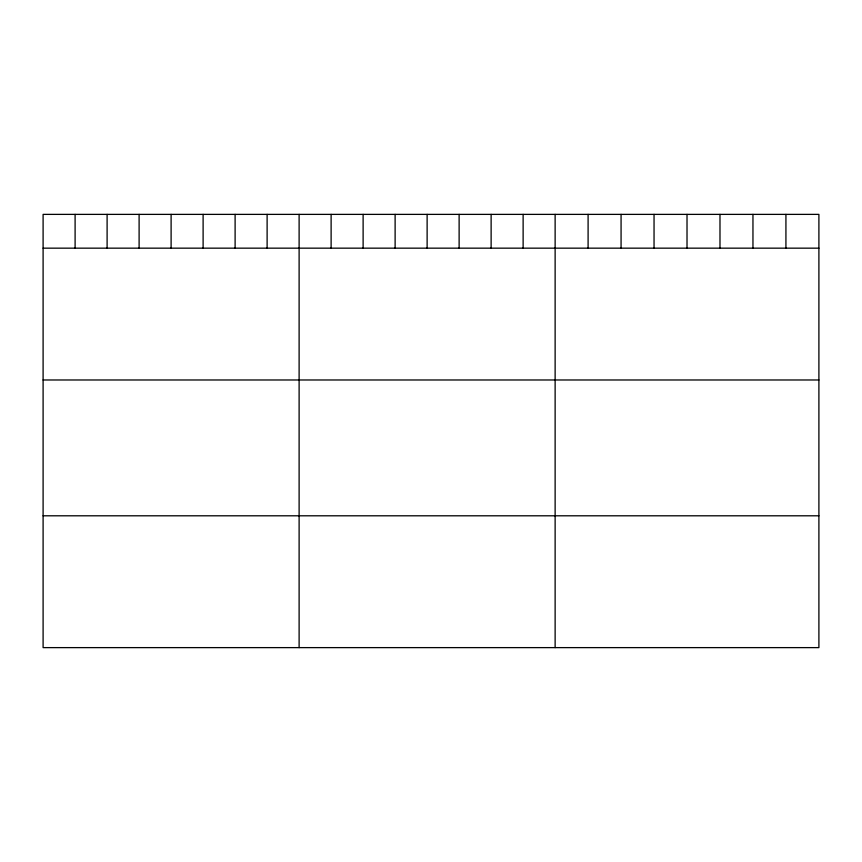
<?xml version="1.0" encoding="UTF-8"?>
<svg xmlns="http://www.w3.org/2000/svg" width="862" height="862" viewBox="0 0 862 862"><rect width="100%" height="100%" fill="white"/><g stroke="black" fill="none" stroke-linecap="round" stroke-linejoin="round"><path stroke-width="1.29" d="M818.9 248.159L818.9 647.621L43.1 647.621L43.1 214.379L818.9 214.379L818.9 248.159L43.1 248.159M43.1 379.98L818.9 379.98M43.1 515.799L818.9 515.799M785.928 214.379L785.928 248.159M752.957 214.379L752.957 248.159M719.986 214.379L719.986 248.159M687.014 214.379L687.014 248.159M654.042 214.379L654.042 248.159M621.071 214.379L621.071 248.159M588.099 214.379L588.099 248.159M555.128 214.379L555.128 647.621M523.126 214.379L523.126 248.159M491.124 214.379L491.124 248.159M459.123 214.379L459.123 248.159M427.121 214.379L427.121 248.159M395.119 214.379L395.119 248.159M363.117 214.379L363.117 248.159M331.116 214.379L331.116 248.159M299.114 214.379L299.114 647.621M267.112 214.379L267.112 248.159M235.11 214.379L235.11 248.159M203.109 214.379L203.109 248.159M171.107 214.379L171.107 248.159M139.105 214.379L139.105 248.159M107.103 214.379L107.103 248.159M75.102 214.379L75.102 248.159"/></g></svg>
